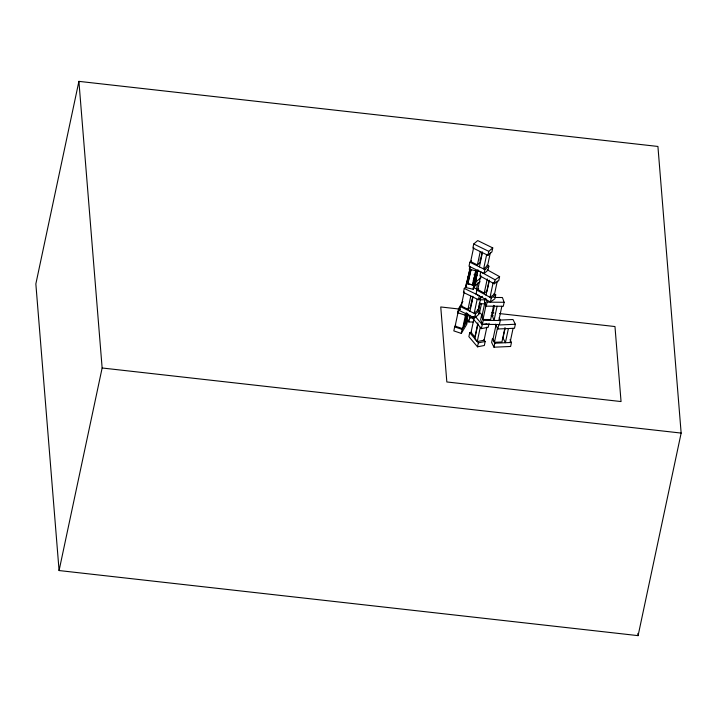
<?xml version="1.0" encoding="UTF-8"?>
<svg xmlns="http://www.w3.org/2000/svg" width="717" height="717" viewBox="0 0 717 717"><rect width="100%" height="100%" fill="white"/><g stroke="black" fill="none" stroke-linecap="round" stroke-linejoin="round"><path stroke-width="1.08" d="M78.906 81.362L35.85 283.923L59.081 570.544L638.094 635.638L681.15 433.077L657.919 146.456L78.906 81.362L102.137 367.991L59.081 570.544M455.761 325.106L454.677 326.907L453.834 330.904L461.3 333.396L466.713 324.38L467.565 320.382L464.759 319.45M466.642 312.737L465.172 315.184L457.706 312.702L458.548 308.704L462.877 301.49M458.154 311.94L455.134 326.145L462.608 328.637L465.629 314.422M462.008 305.245L460.413 306.616L459.561 310.613L474.609 317.954L478.589 314.53L479.44 310.533L477.432 309.556M466.677 286.352L464.284 288.413L463.433 292.411L478.472 299.751L482.46 296.318M471.445 260.836L469.859 262.207L469.008 266.204L484.047 273.544L488.035 270.121L488.877 266.124L486.879 265.147M473.722 243.995L472.879 247.992L487.918 255.333L491.907 251.909L492.749 247.912L477.71 240.571L473.722 243.995L488.761 251.335L492.749 247.912M464.24 291.801L461.219 306.007L467.986 309.314L470.477 307.172L472.799 296.238M473.677 247.383L470.657 261.597L477.423 264.905L479.915 262.763L482.236 251.828M474.036 279.056L475.971 279.513L473.256 289.292L465.494 287.472L469.07 273.706M477.128 271.08L469.366 269.269L470.002 266.267M468.076 277.273L469.931 268.534M470.002 269.063L465.494 287.472M475.98 270.676L472.673 284.918L467.816 283.78L470.836 269.574M471.132 269.547L467.816 283.78M461.3 333.396L462.151 329.399L467.565 320.382M465.172 315.184L465.593 313.186M472.673 284.918L475.694 270.703M473.31 282.068L474.233 277.694L476.805 275.588M464.132 326.101L466.686 314.073M467.986 309.314L470.773 296.193M477.423 264.905L480.211 251.784M467.529 313.383L466.131 319.943L464.186 323.188M467.663 314.243L467.027 317.237L468.837 321.996L473.086 322.005M473.238 288.431L473.937 285.151M473.256 289.292L476.823 275.516M477.692 270.345L475.828 279.092L473.892 278.635M474.708 285.429L477.988 269.78M480.058 260.307L480.48 258.308M471.275 304.017L472.127 300.02M473.238 284.846L475.147 285.805L475.998 281.808L480.973 277.73M469.958 311.277L472.978 297.062M479.395 266.867L482.416 252.653M469.841 315.122L469.375 317.308L473.74 317.317M468.837 321.996L469.689 317.998L468.237 314.189M476.411 289.435L477.809 282.874M478.696 288.852L476.904 290.125L476.052 294.113L490.401 302L494.873 298.828L495.725 294.83L493.816 293.782M480.811 275.346L477.791 289.56L484.244 293.11L487.049 291.12L489.37 280.195M471.678 332.285L469.734 332.661L468.882 336.658L477.504 346.822L484.333 345.495L485.185 341.498L483.742 339.804M473.175 316.457L472.754 318.456L481.376 328.61L488.205 327.284L489.048 323.286M477.208 299.132L474.188 313.338L478.176 309.914L480.964 296.793M486.646 254.714L483.625 268.929L487.614 265.505L490.401 252.384M473.82 319.334L471.033 332.455L474.914 337.026L477.934 322.811M474.609 317.954L475.452 313.956L479.44 310.533M478.472 299.751L479.323 295.754L464.284 288.413M484.047 273.544L484.898 269.547L488.877 266.124M487.918 255.333L488.761 251.335M478.185 310.855L479.807 303.201M478.409 310.757L480.04 303.112M479.314 313.831L481.412 303.99M484.244 293.11L487.264 278.895M477.845 324.496L474.824 338.711L477.244 341.57L484.074 340.243L486.861 327.122M485.167 298.389L484.531 301.391L486.26 306.15L503.289 306.276L504.141 302.278L502.411 297.519L493.896 297.456M486.001 295.126L489.021 280.912M481.905 316.502L484.925 302.287L486.009 305.263L482.989 319.477L490.643 319.531L493.672 305.317M477.244 341.57L480.265 327.355M477.504 346.822L478.356 342.825L469.734 332.661M481.376 328.61L482.218 324.613L475.039 316.143M482.398 324.353L483.24 320.356L481.51 315.597L480.659 319.594L482.398 324.353L499.417 324.487L500.269 320.49L499.229 317.631M486.26 306.15L487.112 302.153L485.732 298.344M490.401 302L491.244 298.003L495.725 294.83M495.115 279.791L480.775 271.913L479.924 275.911L494.264 283.789L495.115 279.791L499.597 276.619L487.166 269.789M497.302 281.046L494.515 294.167L490.034 297.34L493.054 283.125L494.847 281.862M499.597 276.619L498.745 280.616L494.264 283.789M494.407 305.845L492.31 315.686L494.049 320.445L497.069 306.231M495.994 325.133L492.973 339.347L494.443 342.314L501.936 341.982L504.956 327.777M498.835 320.481L501.855 306.267M494.443 342.314L497.464 328.099M493.968 347.198L494.811 343.201L492.471 338.451L491.62 342.448L493.968 347.198L510.621 346.472L511.472 342.475L510.065 339.625M497.831 328.986L498.682 324.989L515.344 324.263L514.492 328.261L497.831 328.986L495.492 324.236M505.127 328.153L503.038 337.994L505.386 342.735L508.407 328.529M510.065 342.538L513.085 328.323M469.366 269.269L469.913 267.316M457.706 312.702L458.781 310.891M476.76 272.326L478.418 270.963L480.336 271.922M475.147 285.805L480.121 281.727M478.481 313.508L480.426 313.132L482.586 315.668M482.218 324.613L487.103 323.672M478.356 342.825L485.185 341.498M499.668 320.096L512.996 319.513L515.344 324.263M494.811 343.201L511.472 342.475M479.924 299.796L485.23 299.805M479.073 303.793L485.445 303.802M469.689 317.998L473.937 318.007M487.112 302.153L504.141 302.278M491.091 315.677L493.215 315.686M483.24 320.356L500.269 320.49M459.615 309.081L440.749 306.966L446.834 381.964L621.047 401.556L614.971 326.549L499.57 313.571M491.799 312.702L494.013 312.953M102.137 367.991L681.15 433.077M473.919 274.835L475.855 275.292M466.346 283.475L474.107 285.294M458.548 308.704L460.422 309.323M454.677 326.907L462.151 329.399M469.859 262.207L484.898 269.547M473.283 287.427L478.302 289.874M460.413 306.616L475.452 313.956M473.13 280.374L475.998 281.808M476.904 290.125L491.244 298.003M637.915 633.407L638.094 635.638"/></g></svg>
